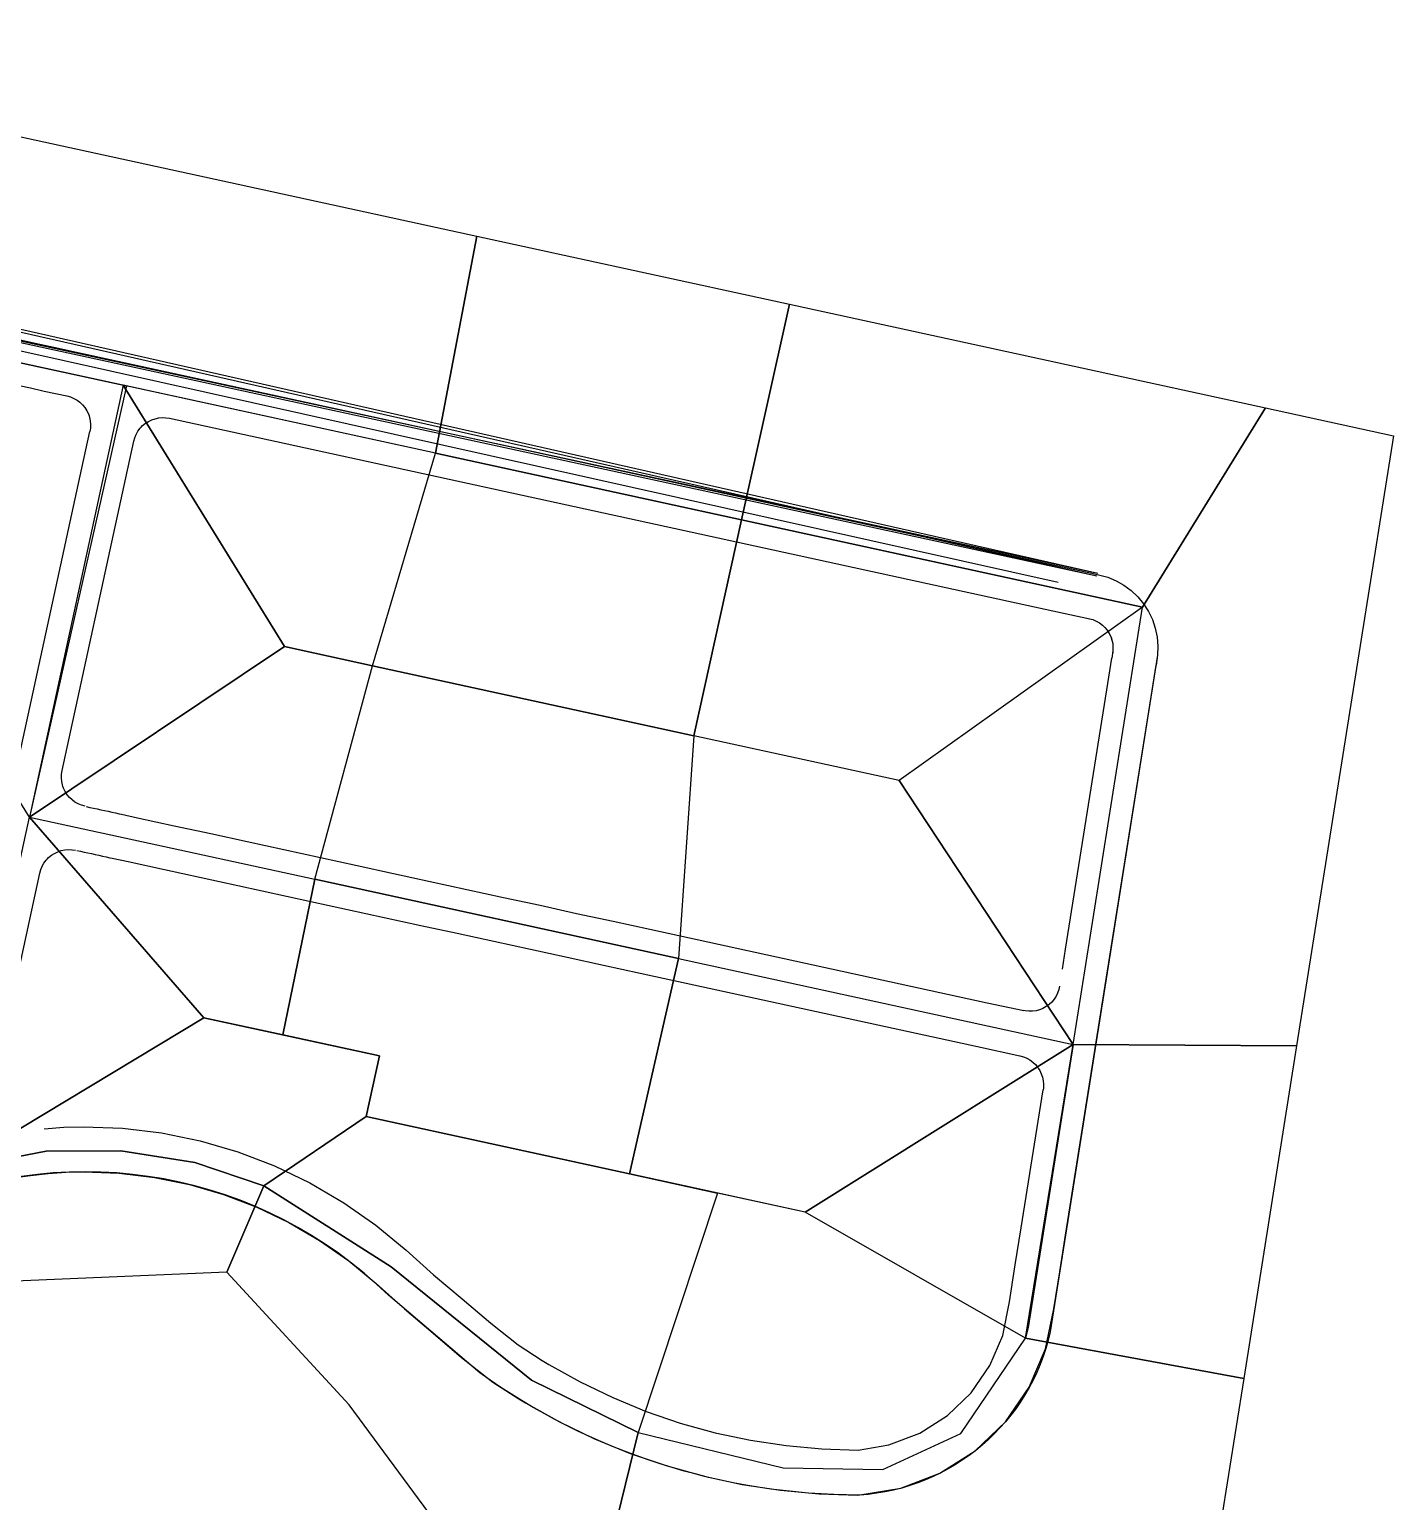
# Model space of a CAD drawing. Header units: metres. Extents: x 670141 to 672337, y 7191728 to 7192607.
# Drawn here: x 670686.5 to 670868.6, y 7191991.1 to 7192187.6 of the extents above; entities that cross this region are included whole.
import ezdxf

# ---------------------------------------------------------------- set-up
doc = ezdxf.new("R2010")
doc.units = ezdxf.units.M
doc.layers.add('D-AREA_CONTR', color=150, linetype='Continuous')
doc.layers.add('G-ESTR_SARJETA', color=136, linetype='Continuous')

# ---------------------------------------------------------------- blocks, each defined once
blk = doc.blocks.new('20100813-SARJETAS')
at = {"layer": 'G-ESTR_SARJETA', "linetype": 'ByBlock'}
for p, q in [((670684.87, 7192146.26, 944.64), (670687.9, 7192145.6, 944.57)), ((670687.9, 7192145.6, 944.57), (670689.75, 7192145.2, 944.51)), ((670689.75, 7192145.2, 944.51), (670692.79, 7192144.53, 944.38)), ((670692.79, 7192144.53, 944.38), (670824.43, 7192115.86, 937.98)), ((670683.59, 7192140.4, 944.64), (670686.63, 7192139.74, 944.57)), ((670686.63, 7192139.74, 944.57), (670688.48, 7192139.33, 944.51)), ((670688.48, 7192139.33, 944.51), (670691.51, 7192138.67, 944.38)), ((670691.51, 7192138.67, 944.38), (670691.98, 7192138.54, 944.3)), ((670691.98, 7192138.54, 944.3), (670692.43, 7192138.35, 944.22)), ((670692.43, 7192138.35, 944.22), (670692.85, 7192138.11, 944.15)), ((670692.85, 7192138.11, 944.15), (670693.24, 7192137.83, 944.07)), ((670693.24, 7192137.83, 944.07), (670693.59, 7192137.49, 943.99)), ((670693.59, 7192137.49, 943.99), (670693.89, 7192137.12, 943.91)), ((670693.89, 7192137.12, 943.91), (670694.03, 7192136.92, 943.87)), ((670694.03, 7192136.92, 943.87), (670694.16, 7192136.71, 943.83)), ((670694.16, 7192136.71, 943.83), (670694.37, 7192136.28, 943.75)), ((670694.37, 7192136.28, 943.75), (670694.46, 7192136.02, 943.71)), ((670694.46, 7192136.02, 943.71), (670694.52, 7192135.82, 943.68)), ((670694.52, 7192135.82, 943.68), (670694.62, 7192135.34, 943.6)), ((670694.62, 7192135.34, 943.6), (670694.66, 7192134.86, 943.52)), ((670694.66, 7192134.76, 943.5), (670694.64, 7192134.38, 943.44)), ((670694.66, 7192134.86, 943.52), (670694.66, 7192134.76, 943.5)), ((670701.41, 7192134.5, 943.48), (670701.61, 7192134.71, 943.5)), ((670701.61, 7192134.71, 943.5), (670701.98, 7192135.02, 943.53)), ((670701.98, 7192135.02, 943.53), (670702.18, 7192135.15, 943.54)), ((670702.18, 7192135.15, 943.54), (670702.39, 7192135.28, 943.55)), ((670702.39, 7192135.28, 943.55), (670702.83, 7192135.49, 943.58)), ((670702.83, 7192135.49, 943.58), (670703.29, 7192135.64, 943.61)), ((670703.29, 7192135.64, 943.61), (670703.76, 7192135.74, 943.63)), ((670703.76, 7192135.74, 943.63), (670704.24, 7192135.78, 943.66)), ((670704.24, 7192135.78, 943.66), (670704.73, 7192135.76, 943.69)), ((670704.73, 7192135.76, 943.69), (670705.19, 7192135.69, 943.71)), ((670705.19, 7192135.69, 943.71), (670823.15, 7192110, 937.98)), ((670693.51, 7192129.03, 942.61), (670694.57, 7192133.91, 943.37)), ((670694.64, 7192134.38, 943.44), (670694.57, 7192133.91, 943.37)), ((670699.37, 7192127.75, 942.61), (670700.43, 7192132.63, 943.37)), ((670700.43, 7192132.63, 943.37), (670700.56, 7192133.1, 943.39)), ((670700.56, 7192133.1, 943.39), (670700.7, 7192133.44, 943.41)), ((670700.7, 7192133.44, 943.41), (670700.75, 7192133.55, 943.42)), ((670700.75, 7192133.55, 943.42), (670700.99, 7192133.97, 943.45)), ((670700.99, 7192133.97, 943.45), (670701.28, 7192134.36, 943.47)), ((670701.28, 7192134.36, 943.47), (670701.41, 7192134.5, 943.48)), ((670685, 7192089.93, 936.56), (670693.51, 7192129.02, 942.48)), ((670693.51, 7192129.02, 942.61), (670693.51, 7192129.03, 942.61)), ((670690.86, 7192088.65, 936.56), (670699.37, 7192127.75, 942.48)), ((670824.43, 7192115.86, 937.98), (670828.34, 7192115.01, 937.79)), ((670828.34, 7192115.01, 937.79), (670830.48, 7192114.47, 937.65)), ((670830.48, 7192114.47, 937.65), (670831.59, 7192114, 937.57)), ((670831.59, 7192114, 937.57), (670832.65, 7192113.41, 937.48)), ((670832.65, 7192113.41, 937.48), (670833.62, 7192112.69, 937.39)), ((670833.62, 7192112.69, 937.39), (670834.5, 7192111.85, 937.3)), ((670834.5, 7192111.85, 937.3), (670835.27, 7192110.92, 937.22)), ((670823.15, 7192110, 937.98), (670827.06, 7192109.15, 937.79)), ((670827.06, 7192109.15, 937.79), (670828.5, 7192108.81, 937.65)), ((670835.27, 7192110.92, 937.22), (670835.92, 7192109.9, 937.13)), ((670835.92, 7192109.9, 937.13), (670836.44, 7192108.81, 937.04)), ((670828.04, 7192108.94, 937.74), (670828.5, 7192108.81, 937.65)), ((670828.5, 7192108.81, 937.65), (670828.95, 7192108.62, 937.57)), ((670828.5, 7192108.81, 937.65), (670828.95, 7192108.62, 937.57)), ((670828.95, 7192108.62, 937.57), (670829.37, 7192108.38, 937.48)), ((670828.95, 7192108.62, 937.57), (670829.37, 7192108.38, 937.48)), ((670829.37, 7192108.38, 937.48), (670829.76, 7192108.09, 937.39)), ((670829.37, 7192108.38, 937.48), (670829.76, 7192108.09, 937.39)), ((670829.76, 7192108.09, 937.39), (670830.11, 7192107.76, 937.3)), ((670829.76, 7192108.09, 937.39), (670830.11, 7192107.76, 937.3)), ((670830.11, 7192107.76, 937.3), (670830.42, 7192107.39, 937.22)), ((670830.11, 7192107.76, 937.3), (670830.42, 7192107.39, 937.22)), ((670830.42, 7192107.39, 937.22), (670830.68, 7192106.98, 937.13)), ((670830.42, 7192107.39, 937.22), (670830.49, 7192107.29, 937.19)), ((670830.49, 7192107.29, 937.19), (670830.68, 7192106.98, 937.13)), ((670836.44, 7192108.81, 937.04), (670836.83, 7192107.66, 936.95)), ((670836.83, 7192107.66, 936.95), (670837.08, 7192106.48, 936.87)), ((670830.68, 7192106.98, 937.13), (670830.89, 7192106.54, 937.04)), ((670830.68, 7192106.98, 937.13), (670830.89, 7192106.54, 937.04)), ((670830.89, 7192106.54, 937.04), (670831.04, 7192106.08, 936.95)), ((670830.89, 7192106.54, 937.04), (670830.97, 7192106.34, 937)), ((670830.97, 7192106.34, 937), (670831.04, 7192106.08, 936.95)), ((670831.04, 7192106.08, 936.95), (670831.14, 7192105.61, 936.87)), ((670831.04, 7192106.08, 936.95), (670831.11, 7192105.81, 936.9)), ((670831.11, 7192105.81, 936.9), (670831.14, 7192105.61, 936.87)), ((670831.14, 7192105.61, 936.87), (670831.18, 7192105.13, 936.78)), ((670831.14, 7192105.61, 936.87), (670831.18, 7192105.13, 936.78)), ((670831.18, 7192105.13, 936.78), (670831.17, 7192104.64, 936.69)), ((670831.18, 7192105.13, 936.78), (670831.17, 7192104.64, 936.69)), ((670837.08, 7192106.48, 936.87), (670837.18, 7192105.28, 936.78)), ((670837.18, 7192105.28, 936.78), (670837.14, 7192104.07, 936.69)), ((670830.35, 7192099.46, 935.69), (670831.02, 7192103.66, 936.5)), ((670831.17, 7192104.64, 936.69), (670831.02, 7192103.66, 936.5)), ((670831.17, 7192104.64, 936.69), (670831.14, 7192104.4, 936.65)), ((670837.14, 7192104.07, 936.69), (670836.94, 7192102.72, 936.5)), ((670836.28, 7192098.52, 935.69), (670836.94, 7192102.72, 936.5)), ((670824.85, 7192064.83, 928.97), (670830.35, 7192099.46, 935.69)), ((670830.77, 7192063.88, 928.97), (670836.28, 7192098.52, 935.69)), ((670690.77, 7192087.8, 936.47), (670690.79, 7192088.19, 936.51)), ((670690.77, 7192087.7, 936.46), (670690.77, 7192087.8, 936.47)), ((670690.81, 7192087.22, 936.42), (670690.77, 7192087.7, 936.46)), ((670690.79, 7192088.19, 936.51), (670690.86, 7192088.65, 936.56)), ((670690.91, 7192086.75, 936.37), (670690.81, 7192087.22, 936.42)), ((670690.97, 7192086.55, 936.35), (670690.91, 7192086.75, 936.37)), ((670691.06, 7192086.29, 936.32), (670690.97, 7192086.55, 936.35)), ((670691.27, 7192085.85, 936.28), (670691.06, 7192086.29, 936.32)), ((670691.54, 7192085.44, 936.23), (670691.27, 7192085.85, 936.28)), ((670691.84, 7192085.07, 936.18), (670691.54, 7192085.44, 936.23)), ((670692.19, 7192084.74, 936.14), (670691.84, 7192085.07, 936.18)), ((670692.58, 7192084.45, 936.09), (670692.19, 7192084.74, 936.14)), ((670693, 7192084.21, 936.04), (670692.58, 7192084.45, 936.09)), ((670693.43, 7192084.03, 936), (670693, 7192084.21, 936.04)), ((670693.45, 7192084.02, 935.99), (670693.43, 7192084.03, 936)), ((670693.92, 7192083.89, 935.95), (670693.45, 7192084.02, 935.99)), ((670694.09, 7192083.85, 935.94), (670694.58, 7192083.75, 935.93)), ((670694.58, 7192083.75, 935.93), (670695.07, 7192083.64, 935.91)), ((670695.07, 7192083.64, 935.91), (670695.56, 7192083.53, 935.9)), ((670695.56, 7192083.53, 935.9), (670696.05, 7192083.43, 935.88)), ((670696.05, 7192083.43, 935.88), (670696.54, 7192083.32, 935.86)), ((670696.54, 7192083.32, 935.86), (670697.03, 7192083.22, 935.84)), ((670697.03, 7192083.22, 935.84), (670697.51, 7192083.11, 935.82)), ((670697.51, 7192083.11, 935.82), (670698, 7192083, 935.79)), ((670698, 7192083, 935.79), (670698.49, 7192082.9, 935.77)), ((670698.49, 7192082.9, 935.77), (670698.8, 7192082.83, 935.75)), ((670698.8, 7192082.83, 935.75), (670700.93, 7192082.36, 935.63)), ((670700.93, 7192082.36, 935.63), (670705.82, 7192081.3, 935.25)), ((670705.82, 7192081.3, 935.25), (670710.7, 7192080.24, 934.74)), ((670710.7, 7192080.24, 934.74), (670715.59, 7192079.17, 934.1)), ((670689.43, 7192077.35, 935.54), (670689.84, 7192077.61, 935.59)), ((670689.84, 7192077.61, 935.59), (670690.28, 7192077.82, 935.65)), ((670690.28, 7192077.82, 935.65), (670690.73, 7192077.98, 935.71)), ((670690.73, 7192077.98, 935.71), (670691.21, 7192078.08, 935.77)), ((670691.21, 7192078.08, 935.77), (670691.69, 7192078.12, 935.83)), ((670691.69, 7192078.12, 935.83), (670692.17, 7192078.1, 935.89)), ((670692.17, 7192078.1, 935.89), (670692.22, 7192078.1, 935.9)), ((670692.22, 7192078.1, 935.9), (670692.64, 7192078.03, 935.95)), ((670692.82, 7192077.99, 935.94), (670693.31, 7192077.88, 935.93)), ((670693.31, 7192077.88, 935.93), (670693.79, 7192077.78, 935.91)), ((670693.79, 7192077.78, 935.91), (670694.28, 7192077.67, 935.9)), ((670694.28, 7192077.67, 935.9), (670694.77, 7192077.57, 935.88)), ((670715.59, 7192079.17, 934.1), (670725.36, 7192077.05, 932.69)), ((670688.01, 7192075.44, 935.24), (670688.15, 7192075.78, 935.29)), ((670688.15, 7192075.78, 935.29), (670688.2, 7192075.88, 935.3)), ((670688.2, 7192075.88, 935.3), (670688.44, 7192076.3, 935.36)), ((670688.44, 7192076.3, 935.36), (670688.73, 7192076.69, 935.42)), ((670688.73, 7192076.69, 935.42), (670688.86, 7192076.84, 935.44)), ((670688.86, 7192076.84, 935.44), (670689.06, 7192077.04, 935.48)), ((670689.06, 7192077.04, 935.48), (670689.43, 7192077.35, 935.54)), ((670694.77, 7192077.57, 935.88), (670695.26, 7192077.46, 935.86)), ((670695.26, 7192077.46, 935.86), (670695.75, 7192077.35, 935.84)), ((670695.75, 7192077.35, 935.84), (670696.24, 7192077.25, 935.82)), ((670696.24, 7192077.25, 935.82), (670696.73, 7192077.14, 935.79)), ((670696.73, 7192077.14, 935.79), (670697.21, 7192077.03, 935.77)), ((670697.21, 7192077.03, 935.77), (670697.53, 7192076.97, 935.75)), ((670697.53, 7192076.97, 935.75), (670699.66, 7192076.5, 935.63)), ((670699.66, 7192076.5, 935.63), (670704.54, 7192075.44, 935.25)), ((670725.36, 7192077.05, 932.69), (670730.25, 7192075.98, 931.98)), ((670730.25, 7192075.98, 931.98), (670735.13, 7192074.92, 931.31)), ((670682.51, 7192050.28, 930.51), (670687.88, 7192074.97, 935.18)), ((670687.88, 7192074.97, 935.18), (670688.01, 7192075.44, 935.24)), ((670704.54, 7192075.44, 935.25), (670709.43, 7192074.37, 934.74)), ((670709.43, 7192074.37, 934.74), (670714.31, 7192073.31, 934.1)), ((670735.13, 7192074.92, 931.31), (670740.02, 7192073.86, 930.71)), ((670740.02, 7192073.86, 930.71), (670744.9, 7192072.79, 930.17)), ((670714.31, 7192073.31, 934.1), (670724.09, 7192071.18, 932.69)), ((670744.9, 7192072.79, 930.17), (670749.79, 7192071.73, 929.7)), ((670749.79, 7192071.73, 929.7), (670754.68, 7192070.67, 929.3)), ((670724.09, 7192071.18, 932.69), (670728.97, 7192070.12, 931.98)), ((670728.97, 7192070.12, 931.98), (670733.86, 7192069.06, 931.31)), ((670754.68, 7192070.67, 929.3), (670759.56, 7192069.6, 928.96)), ((670733.86, 7192069.06, 931.31), (670738.74, 7192067.99, 930.71)), ((670738.74, 7192067.99, 930.71), (670743.63, 7192066.93, 930.17)), ((670759.56, 7192069.6, 928.96), (670764.45, 7192068.54, 928.69)), ((670764.45, 7192068.54, 928.69), (670769.33, 7192067.48, 928.48)), ((670743.63, 7192066.93, 930.17), (670748.51, 7192065.87, 929.7)), ((670748.51, 7192065.87, 929.7), (670753.4, 7192064.8, 929.3)), ((670769.33, 7192067.48, 928.48), (670814.37, 7192057.67, 926.89)), ((670753.4, 7192064.8, 929.3), (670758.28, 7192063.74, 928.96)), ((670824.42, 7192062.16, 928.45), (670824.85, 7192064.83, 928.96)), ((670824.85, 7192026.65, 921.75), (670830.77, 7192063.88, 928.96)), ((670758.28, 7192063.74, 928.96), (670763.17, 7192062.68, 928.69)), ((670763.17, 7192062.68, 928.69), (670768.06, 7192061.61, 928.48)), ((670768.06, 7192061.61, 928.48), (670813.1, 7192051.81, 926.89)), ((670823.31, 7192058.12, 927.62), (670823, 7192057.75, 927.53)), ((670823.58, 7192058.52, 927.72), (670823.31, 7192058.12, 927.62)), ((670823.79, 7192058.96, 927.81), (670823.58, 7192058.52, 927.72)), ((670823.96, 7192059.41, 927.91), (670823.79, 7192058.96, 927.81)), ((670824.06, 7192059.89, 928.01), (670823.96, 7192059.41, 927.91)), ((670814.37, 7192057.67, 926.89), (670819.26, 7192056.61, 926.72)), ((670819.47, 7192056.57, 926.76), (670819.26, 7192056.61, 926.72)), ((670819.95, 7192056.52, 926.86), (670819.47, 7192056.57, 926.76)), ((670820.33, 7192056.52, 926.93), (670819.95, 7192056.52, 926.86)), ((670820.44, 7192056.53, 926.95), (670820.33, 7192056.52, 926.93)), ((670820.91, 7192056.6, 927.05), (670820.44, 7192056.53, 926.95)), ((670821.38, 7192056.72, 927.14), (670820.91, 7192056.6, 927.05)), ((670821.52, 7192056.77, 927.17), (670821.38, 7192056.72, 927.14)), ((670821.83, 7192056.9, 927.24), (670821.52, 7192056.77, 927.17)), ((670822.25, 7192057.14, 927.34), (670821.83, 7192056.9, 927.24)), ((670822.37, 7192057.21, 927.36), (670822.25, 7192057.14, 927.34)), ((670822.65, 7192057.42, 927.43), (670822.37, 7192057.21, 927.36)), ((670823, 7192057.75, 927.53), (670822.65, 7192057.42, 927.43)), ((670813.1, 7192051.81, 926.89), (670818.76, 7192050.58, 926.69)), ((670818.76, 7192050.58, 926.69), (670819.23, 7192050.44, 926.58)), ((670819.23, 7192050.44, 926.58), (670819.36, 7192050.39, 926.55)), ((670819.36, 7192050.39, 926.55), (670819.67, 7192050.26, 926.47)), ((670819.67, 7192050.26, 926.47), (670820.09, 7192050.02, 926.36)), ((670820.09, 7192050.02, 926.36), (670820.48, 7192049.73, 926.25)), ((670820.48, 7192049.73, 926.25), (670820.5, 7192049.71, 926.25)), ((670820.5, 7192049.71, 926.25), (670820.83, 7192049.4, 926.14)), ((670820.83, 7192049.4, 926.14), (670821.14, 7192049.02, 926.03)), ((670821.14, 7192049.02, 926.03), (670821.21, 7192048.92, 926.01)), ((670821.21, 7192048.92, 926.01), (670821.4, 7192048.62, 925.92)), ((670821.4, 7192048.62, 925.92), (670821.61, 7192048.18, 925.81)), ((670821.61, 7192048.18, 925.81), (670821.77, 7192047.72, 925.71)), ((670821.77, 7192047.72, 925.71), (670821.87, 7192047.25, 925.6)), ((670821.89, 7192046.28, 925.38), (670821.86, 7192046.04, 925.32)), ((670821.87, 7192047.25, 925.6), (670821.91, 7192046.77, 925.49)), ((670821.91, 7192046.77, 925.49), (670821.89, 7192046.28, 925.38)), ((670818.93, 7192027.6, 921.75), (670821.86, 7192046.04, 925.32)), ((670688.46, 7192040.85, 927.72), (670691.08, 7192041.03, 927.62)), ((670691.08, 7192041.03, 927.62), (670693.7, 7192041.09, 927.5)), ((670693.7, 7192041.09, 927.5), (670698.94, 7192040.9, 927.18)), ((670698.94, 7192040.9, 927.18), (670704.15, 7192040.28, 926.76)), ((670704.15, 7192040.28, 926.76), (670709.29, 7192039.23, 926.23)), ((670709.29, 7192039.23, 926.23), (670714.32, 7192037.76, 925.59)), ((670714.32, 7192037.76, 925.59), (670719.22, 7192035.89, 924.95)), ((670684.26, 7192034.27, 927.83), (670686.62, 7192034.62, 927.79)), ((670686.62, 7192034.62, 927.79), (670688.98, 7192034.88, 927.72)), ((670688.98, 7192034.88, 927.72), (670691.35, 7192035.03, 927.62)), ((670691.35, 7192035.03, 927.62), (670693.72, 7192035.09, 927.5)), ((670693.72, 7192035.09, 927.5), (670698.47, 7192034.92, 927.18)), ((670698.47, 7192034.92, 927.18), (670703.19, 7192034.35, 926.76)), ((670703.19, 7192034.35, 926.76), (670707.85, 7192033.4, 926.23)), ((670719.22, 7192035.89, 924.95), (670723.95, 7192033.62, 924.34)), ((670707.85, 7192033.4, 926.23), (670712.41, 7192032.08, 925.59)), ((670723.95, 7192033.62, 924.34), (670728.48, 7192030.97, 923.78)), ((670712.41, 7192032.08, 925.59), (670716.85, 7192030.38, 924.95)), ((670728.48, 7192030.97, 923.78), (670732.77, 7192027.96, 923.26)), ((670716.85, 7192030.38, 924.95), (670721.14, 7192028.32, 924.34)), ((670721.14, 7192028.32, 924.34), (670725.24, 7192025.92, 923.78)), ((670732.77, 7192027.96, 923.26), (670736.81, 7192024.61, 922.78)), ((670818.14, 7192022.66, 920.85), (670818.93, 7192027.6, 921.75)), ((670824.07, 7192021.72, 920.85), (670824.85, 7192026.65, 921.75)), ((670725.24, 7192025.92, 923.78), (670729.13, 7192023.2, 923.26)), ((670736.81, 7192024.61, 922.78), (670740.47, 7192021.35, 922.33)), ((670729.13, 7192023.2, 923.26), (670732.78, 7192020.16, 922.78)), ((670817.36, 7192017.72, 920.09), (670818.14, 7192022.66, 920.85)), ((670740.47, 7192021.35, 922.33), (670744.28, 7192018.11, 921.9)), ((670823.28, 7192016.78, 920.09), (670824.07, 7192021.72, 920.85)), ((670732.78, 7192020.16, 922.78), (670736.59, 7192016.78, 922.33)), ((670736.59, 7192016.78, 922.33), (670740.4, 7192013.54, 921.9)), ((670744.28, 7192018.11, 921.9), (670748.09, 7192014.87, 921.5)), ((670816.47, 7192013.25, 919.46), (670817.36, 7192017.72, 920.09)), ((670822.19, 7192011.46, 919.46), (670823.28, 7192016.78, 920.09)), ((670748.09, 7192014.87, 921.5), (670751.76, 7192011.98, 921.13)), ((670740.4, 7192013.54, 921.9), (670744.21, 7192010.3, 921.5)), ((670814.74, 7192009.21, 918.96), (670816.47, 7192013.25, 919.46)), ((670751.76, 7192011.98, 921.13), (670754.98, 7192009.89, 920.84)), ((670820, 7192006.32, 918.96), (670822.19, 7192011.46, 919.46)), ((670744.21, 7192010.3, 921.5), (670748.38, 7192007.02, 921.13)), ((670754.98, 7192009.89, 920.84), (670755.83, 7192009.38, 920.77)), ((670755.83, 7192009.38, 920.77), (670760.04, 7192007.04, 920.41)), ((670812.25, 7192005.6, 918.59), (670814.74, 7192009.21, 918.96)), ((670748.38, 7192007.02, 921.13), (670751.84, 7192004.78, 920.84)), ((670760.04, 7192007.04, 920.41), (670764.38, 7192004.94, 920.05)), ((670764.38, 7192004.94, 920.05), (670768.84, 7192003.11, 919.69)), ((670809.08, 7192002.56, 918.35), (670812.25, 7192005.6, 918.59)), ((670816.82, 7192001.71, 918.59), (670820, 7192006.32, 918.96)), ((670751.84, 7192004.78, 920.84), (670752.75, 7192004.23, 920.77)), ((670752.75, 7192004.23, 920.77), (670757.27, 7192001.71, 920.41)), ((670768.84, 7192003.11, 919.69), (670773.4, 7192001.55, 919.33)), ((670757.27, 7192001.71, 920.41), (670761.94, 7191999.46, 920.05)), ((670773.4, 7192001.55, 919.33), (670778.04, 7192000.26, 919.01)), ((670805.38, 7192000.2, 918.25), (670809.08, 7192002.56, 918.35)), ((670812.79, 7191997.84, 918.35), (670816.82, 7192001.71, 918.59)), ((670761.94, 7191999.46, 920.05), (670766.73, 7191997.5, 919.69)), ((670778.04, 7192000.26, 919.01), (670782.76, 7191999.25, 918.75)), ((670782.76, 7191999.25, 918.75), (670787.52, 7191998.53, 918.56)), ((670801.27, 7191998.64, 918.27), (670805.38, 7192000.2, 918.25)), ((670766.73, 7191997.5, 919.69), (670771.63, 7191995.82, 919.33)), ((670787.52, 7191998.53, 918.56), (670792.32, 7191998.09, 918.44)), ((670792.32, 7191998.09, 918.44), (670797.14, 7191997.93, 918.36)), ((670797.14, 7191997.93, 918.36), (670801.27, 7191998.64, 918.27)), ((670808.07, 7191994.84, 918.25), (670812.79, 7191997.84, 918.35)), ((670771.63, 7191995.82, 919.33), (670776.61, 7191994.44, 919.01)), ((670776.61, 7191994.44, 919.01), (670781.68, 7191993.35, 918.75)), ((670781.68, 7191993.35, 918.75), (670786.8, 7191992.57, 918.56)), ((670802.84, 7191992.84, 918.27), (670808.07, 7191994.84, 918.25)), ((670786.8, 7191992.57, 918.56), (670791.95, 7191992.1, 918.44)), ((670791.95, 7191992.1, 918.44), (670797.13, 7191991.93, 918.36)), ((670797.13, 7191991.93, 918.36), (670802.84, 7191992.84, 918.27))]:
    blk.add_line(p, q, dxfattribs=at)

msp = doc.modelspace()

# ---------------------------------------------------------------- linework, layer by layer
for points in [[(670508.524, 7192187.244), (670829.01, 7192114.661)], [(670508.524, 7192187.244), (670829.01, 7192114.661)], [(670508.524, 7192187.244), (670829.01, 7192114.661)], [(670508.524, 7192187.244), (670829.01, 7192114.661)], [(670508.524, 7192187.244), (670829.01, 7192114.661)], [(670508.524, 7192187.244), (670829.01, 7192114.661)], [(670508.524, 7192187.244), (670829.01, 7192114.661)], [(670508.524, 7192187.244), (670829.01, 7192114.661)], [(670508.524, 7192187.244), (670829.01, 7192114.661)], [(670508.524, 7192187.244), (670829.01, 7192114.661)], [(670508.524, 7192187.244), (670829.01, 7192114.661)], [(670508.524, 7192187.244), (670829.01, 7192114.661)], [(670508.524, 7192187.244), (670829.01, 7192114.661)], [(670508.524, 7192187.244), (670829.01, 7192114.661)], [(670508.524, 7192187.244), (670829.01, 7192114.661)], [(670508.524, 7192187.244), (670829.01, 7192114.661)], [(670508.524, 7192187.244), (670829.01, 7192114.661)], [(670508.524, 7192187.244), (670829.01, 7192114.661)], [(670508.524, 7192187.244), (670829.01, 7192114.661)], [(670508.524, 7192187.244), (670829.01, 7192114.661)], [(670508.524, 7192187.244), (670829.01, 7192114.661)], [(670508.524, 7192187.244), (670829.01, 7192114.661)], [(670508.524, 7192187.244), (670829.01, 7192114.661)], [(670508.524, 7192187.244), (670829.01, 7192114.661)], [(670508.524, 7192187.244), (670829.01, 7192114.661)], [(670508.524, 7192187.244), (670829.01, 7192114.661)], [(670508.524, 7192187.244), (670829.01, 7192114.661)], [(670508.524, 7192187.244), (670829.01, 7192114.661)], [(670508.524, 7192187.244), (670829.01, 7192114.661)], [(670508.524, 7192187.244), (670829.01, 7192114.661)], [(670508.524, 7192187.244), (670829.01, 7192114.661)], [(670508.524, 7192187.244), (670829.01, 7192114.661)], [(670508.524, 7192187.244), (670829.01, 7192114.661)], [(670508.524, 7192187.244), (670829.01, 7192114.661)], [(670508.524, 7192187.244), (670829.01, 7192114.661)], [(670508.524, 7192187.244), (670829.01, 7192114.661)], [(670508.524, 7192187.244), (670829.01, 7192114.661)], [(670508.524, 7192187.244), (670829.01, 7192114.661)], [(670508.524, 7192187.244), (670829.01, 7192114.661)], [(670508.524, 7192187.244), (670829.01, 7192114.661)], [(670508.524, 7192187.244), (670829.01, 7192114.661)], [(670508.524, 7192187.244), (670829.01, 7192114.661)], [(670508.524, 7192187.244), (670829.01, 7192114.661)], [(670508.524, 7192187.244), (670829.01, 7192114.661)], [(670508.524, 7192187.244), (670829.01, 7192114.661)], [(670508.524, 7192187.244), (670829.01, 7192114.661)], [(670508.524, 7192187.244), (670829.01, 7192114.661)], [(670508.524, 7192187.244), (670829.01, 7192114.661)], [(670508.524, 7192187.244), (670829.01, 7192114.661)], [(670508.524, 7192187.244), (670829.01, 7192114.661)], [(670508.524, 7192187.244), (670829.01, 7192114.661)], [(670508.524, 7192187.244), (670829.01, 7192114.661)], [(670508.524, 7192187.244), (670829.01, 7192114.661)], [(670508.524, 7192187.244), (670829.01, 7192114.661)], [(670508.524, 7192187.244), (670829.01, 7192114.661)], [(670508.524, 7192187.244), (670829.01, 7192114.661)], [(670508.524, 7192187.244), (670829.01, 7192114.661)], [(670508.524, 7192187.244), (670829.01, 7192114.661)], [(670508.524, 7192187.244), (670829.01, 7192114.661)], [(670508.524, 7192187.244), (670829.01, 7192114.661)], [(670508.524, 7192187.244), (670829.01, 7192114.661)], [(670508.524, 7192187.244), (670829.01, 7192114.661)], [(670508.524, 7192187.244), (670829.01, 7192114.661)], [(670508.524, 7192187.244), (670829.01, 7192114.661)], [(670508.524, 7192187.244), (670829.01, 7192114.661)], [(670508.524, 7192187.244), (670829.01, 7192114.661)], [(670508.524, 7192187.244), (670829.01, 7192114.661)], [(670508.524, 7192187.244), (670829.01, 7192114.661)], [(670508.524, 7192187.244), (670829.01, 7192114.661)], [(670508.524, 7192187.244), (670829.01, 7192114.661)], [(670508.524, 7192187.244), (670829.01, 7192114.661)], [(670508.524, 7192187.244), (670829.01, 7192114.661)], [(670508.524, 7192187.244), (670829.01, 7192114.661)], [(670508.524, 7192187.244), (670829.01, 7192114.661)], [(670508.524, 7192187.244), (670829.01, 7192114.661)], [(670508.524, 7192187.244), (670829.01, 7192114.661)], [(670508.524, 7192187.244), (670829.01, 7192114.661)], [(670508.524, 7192187.244), (670829.01, 7192114.661)], [(670508.524, 7192187.244), (670829.01, 7192114.661)], [(670508.524, 7192187.244), (670829.01, 7192114.661)], [(670508.524, 7192187.244), (670829.01, 7192114.661)], [(670508.524, 7192187.244), (670829.01, 7192114.661)], [(670508.524, 7192187.244), (670829.01, 7192114.661)], [(670508.524, 7192187.244), (670829.01, 7192114.661)], [(670508.524, 7192187.244), (670829.01, 7192114.661)], [(670508.524, 7192187.244), (670829.01, 7192114.661)], [(670508.524, 7192187.244), (670829.01, 7192114.661)], [(670508.524, 7192187.244), (670829.01, 7192114.661)], [(670508.524, 7192187.244), (670829.01, 7192114.661)], [(670508.524, 7192187.244), (670829.01, 7192114.661)], [(670508.524, 7192187.244), (670829.01, 7192114.661)], [(670508.524, 7192187.244), (670829.01, 7192114.661)], [(670508.524, 7192187.244), (670829.01, 7192114.661)], [(670508.524, 7192187.244), (670829.01, 7192114.661)], [(670508.524, 7192187.244), (670829.01, 7192114.661)], [(670508.524, 7192187.244), (670829.01, 7192114.661)], [(670508.524, 7192187.244), (670829.01, 7192114.661)], [(670508.524, 7192187.244), (670829.01, 7192114.661)], [(670508.524, 7192187.244), (670829.01, 7192114.661)], [(670508.524, 7192187.244), (670829.01, 7192114.661)], [(670508.524, 7192187.244), (670829.01, 7192114.661)], [(670508.524, 7192187.244), (670829.01, 7192114.661)], [(670508.524, 7192187.244), (670829.01, 7192114.661)], [(670508.524, 7192187.244), (670829.01, 7192114.661)], [(670508.524, 7192187.244), (670829.01, 7192114.661)], [(670508.524, 7192187.244), (670829.01, 7192114.661)], [(670508.524, 7192187.244), (670829.01, 7192114.661)], [(670508.524, 7192187.244), (670829.01, 7192114.661)], [(670508.524, 7192187.244), (670829.01, 7192114.661)], [(670508.524, 7192187.244), (670829.01, 7192114.661)], [(670508.524, 7192187.244), (670829.01, 7192114.661)], [(670508.524, 7192187.244), (670829.01, 7192114.661)], [(670508.524, 7192187.244), (670829.01, 7192114.661)], [(670508.524, 7192187.244), (670829.01, 7192114.661)], [(670508.524, 7192187.244), (670829.01, 7192114.661)], [(670508.524, 7192187.244), (670829.01, 7192114.661)], [(670508.524, 7192187.244), (670829.01, 7192114.661)], [(670508.524, 7192187.244), (670829.01, 7192114.661)], [(670508.524, 7192187.244), (670829.01, 7192114.661)], [(670508.524, 7192187.244), (670829.01, 7192114.661)], [(670508.524, 7192187.244), (670829.01, 7192114.661)], [(670508.524, 7192187.244), (670829.01, 7192114.661)], [(670508.524, 7192187.244), (670829.01, 7192114.661)], [(670508.524, 7192187.244), (670829.01, 7192114.661)], [(670508.524, 7192187.244), (670829.01, 7192114.661)], [(670508.524, 7192187.244), (670829.01, 7192114.661)], [(670508.524, 7192187.244), (670829.01, 7192114.661)], [(670508.524, 7192187.244), (670829.01, 7192114.661)], [(670508.524, 7192187.244), (670829.01, 7192114.661)], [(670508.524, 7192187.244), (670829.01, 7192114.661)], [(670508.524, 7192187.244), (670829.01, 7192114.661)], [(670508.524, 7192187.244), (670829.01, 7192114.661)], [(670508.524, 7192187.244), (670829.01, 7192114.661)], [(670508.524, 7192187.244), (670829.01, 7192114.661)], [(670508.524, 7192187.244), (670829.01, 7192114.661)], [(670508.524, 7192187.244), (670829.01, 7192114.661)], [(670508.524, 7192187.244), (670829.01, 7192114.661)], [(670508.524, 7192187.244), (670829.01, 7192114.661)], [(670508.524, 7192187.244), (670829.01, 7192114.661)], [(670508.524, 7192187.244), (670829.01, 7192114.661)], [(670508.524, 7192187.244), (670829.01, 7192114.661)], [(670508.524, 7192187.244), (670829.01, 7192114.661)], [(670508.524, 7192187.244), (670829.01, 7192114.661)], [(670508.524, 7192187.244), (670829.01, 7192114.661)], [(670508.524, 7192187.244), (670829.01, 7192114.661)], [(670508.524, 7192187.244), (670829.01, 7192114.661)], [(670508.524, 7192187.244), (670829.01, 7192114.661)], [(670508.524, 7192187.244), (670829.01, 7192114.661)], [(670508.524, 7192187.244), (670829.01, 7192114.661)], [(670508.524, 7192187.244), (670829.01, 7192114.661)], [(670508.524, 7192187.244), (670829.01, 7192114.661)], [(670508.524, 7192187.244), (670829.01, 7192114.661)], [(670508.524, 7192187.244), (670829.01, 7192114.661)], [(670508.524, 7192187.244), (670829.01, 7192114.661)], [(670508.524, 7192187.244), (670829.01, 7192114.661)], [(670508.524, 7192187.244), (670829.01, 7192114.661)], [(670508.524, 7192187.244), (670829.01, 7192114.661)], [(670508.524, 7192187.244), (670829.01, 7192114.661)], [(670508.524, 7192187.244), (670829.01, 7192114.661)], [(670508.524, 7192187.244), (670829.01, 7192114.661)], [(670508.524, 7192187.244), (670829.01, 7192114.661)], [(670508.524, 7192187.244), (670829.01, 7192114.661)], [(670508.524, 7192187.244), (670829.01, 7192114.661)], [(670508.524, 7192187.244), (670829.01, 7192114.661)], [(670508.524, 7192187.244), (670829.01, 7192114.661)], [(670508.524, 7192187.244), (670829.01, 7192114.661)], [(670508.524, 7192187.244), (670829.01, 7192114.661)], [(670508.524, 7192187.244), (670829.01, 7192114.661)], [(670508.524, 7192187.244), (670829.01, 7192114.661)], [(670508.524, 7192187.244), (670829.01, 7192114.661)], [(670508.524, 7192187.244), (670829.01, 7192114.661)], [(670508.524, 7192187.244), (670829.01, 7192114.661)], [(670508.524, 7192187.244), (670829.01, 7192114.661)], [(670508.524, 7192187.244), (670829.01, 7192114.661)], [(670508.524, 7192187.244), (670829.01, 7192114.661)], [(670508.524, 7192187.244), (670829.01, 7192114.661)], [(670508.524, 7192187.244), (670829.01, 7192114.661)], [(670508.524, 7192187.244), (670829.01, 7192114.661)], [(670508.524, 7192187.244), (670829.01, 7192114.661)], [(670508.524, 7192187.244), (670829.01, 7192114.661)], [(670508.524, 7192187.244), (670829.01, 7192114.661)], [(670508.524, 7192187.244), (670829.01, 7192114.661)], [(670508.524, 7192187.244), (670829.01, 7192114.661)], [(670508.524, 7192187.244), (670829.01, 7192114.661)], [(670508.524, 7192187.244), (670829.01, 7192114.661)], [(670508.524, 7192187.244), (670829.01, 7192114.661)], [(670508.524, 7192187.244), (670829.01, 7192114.661)], [(670508.524, 7192187.244), (670829.01, 7192114.661)], [(670508.524, 7192187.244), (670829.01, 7192114.661)], [(670508.524, 7192187.244), (670829.01, 7192114.661)], [(670508.524, 7192187.244), (670829.01, 7192114.661)], [(670508.524, 7192187.244), (670829.01, 7192114.661)], [(670508.524, 7192187.244), (670829.01, 7192114.661)], [(670508.524, 7192187.244), (670829.01, 7192114.661)], [(670508.524, 7192187.244), (670829.01, 7192114.661)], [(670508.524, 7192187.244), (670829.01, 7192114.661)], [(670508.524, 7192187.244), (670829.01, 7192114.661)], [(670508.524, 7192187.244), (670829.01, 7192114.661)], [(670508.524, 7192187.244), (670829.01, 7192114.661)], [(670508.524, 7192187.244), (670829.01, 7192114.661)], [(670508.524, 7192187.244), (670829.01, 7192114.661)], [(670508.524, 7192187.244), (670829.01, 7192114.661)], [(670508.524, 7192187.244), (670829.01, 7192114.661)], [(670508.524, 7192187.244), (670829.01, 7192114.661)], [(670508.524, 7192187.244), (670829.01, 7192114.661)], [(670508.524, 7192187.244), (670829.01, 7192114.661)], [(670508.524, 7192187.244), (670829.01, 7192114.661)], [(670508.524, 7192187.244), (670829.01, 7192114.661)], [(670508.524, 7192187.244), (670829.01, 7192114.661)], [(670508.524, 7192187.244), (670829.01, 7192114.661)], [(670508.524, 7192187.244), (670829.01, 7192114.661)], [(670508.524, 7192187.244), (670829.01, 7192114.661)], [(670508.524, 7192187.244), (670829.01, 7192114.661)], [(670508.524, 7192187.244), (670829.01, 7192114.661)], [(670508.524, 7192187.244), (670829.01, 7192114.661)], [(670508.524, 7192187.244), (670829.01, 7192114.661)], [(670508.524, 7192187.244), (670829.01, 7192114.661)], [(670508.524, 7192187.244), (670829.01, 7192114.661)], [(670508.524, 7192187.244), (670829.01, 7192114.661)], [(670508.524, 7192187.244), (670829.01, 7192114.661)], [(670508.524, 7192187.244), (670829.01, 7192114.661)], [(670508.524, 7192187.244), (670829.01, 7192114.661)], [(670508.524, 7192187.244), (670829.01, 7192114.661)], [(670508.524, 7192187.244), (670829.01, 7192114.661)], [(670508.524, 7192187.244), (670829.01, 7192114.661)], [(670508.524, 7192187.244), (670829.01, 7192114.661)], [(670508.524, 7192187.244), (670829.01, 7192114.661)], [(670508.524, 7192187.244), (670829.01, 7192114.661)], [(670508.524, 7192187.244), (670829.01, 7192114.661)], [(670508.524, 7192187.244), (670829.01, 7192114.661)], [(670508.524, 7192187.244), (670829.01, 7192114.661)], [(670508.524, 7192187.244), (670829.01, 7192114.661)], [(670508.524, 7192187.244), (670829.01, 7192114.661)], [(670508.524, 7192187.244), (670829.01, 7192114.661)], [(670508.524, 7192187.244), (670829.01, 7192114.661)], [(670508.524, 7192187.244), (670829.01, 7192114.661)], [(670508.524, 7192187.244), (670829.01, 7192114.661)], [(670508.524, 7192187.244), (670829.01, 7192114.661)], [(670508.524, 7192187.244), (670829.01, 7192114.661)], [(670508.524, 7192187.244), (670829.01, 7192114.661)], [(670508.524, 7192187.244), (670829.01, 7192114.661)], [(670508.524, 7192187.244), (670829.01, 7192114.661)], [(670508.524, 7192187.244), (670829.01, 7192114.661)], [(670508.524, 7192187.244), (670829.01, 7192114.661)], [(670508.524, 7192187.244), (670829.01, 7192114.661)], [(670508.524, 7192187.244), (670829.01, 7192114.661)], [(670508.524, 7192187.244), (670829.01, 7192114.661)], [(670508.524, 7192187.244), (670829.01, 7192114.661)], [(670508.524, 7192187.244), (670829.01, 7192114.661)], [(670508.524, 7192187.244), (670829.01, 7192114.661)], [(670508.524, 7192187.244), (670829.01, 7192114.661)], [(670508.524, 7192187.244), (670829.01, 7192114.661)], [(670508.524, 7192187.244), (670829.01, 7192114.661)], [(670508.524, 7192187.244), (670829.01, 7192114.661)], [(670508.69, 7192187.608), (670829.176, 7192115.025)], [(670508.69, 7192187.608), (670829.176, 7192115.025)], [(670507.649, 7192184.31), (670829.01, 7192114.661)], [(670507.649, 7192184.31), (670829.01, 7192114.661)], [(670507.649, 7192184.31), (670829.01, 7192114.661)], [(670507.649, 7192184.31), (670829.01, 7192114.661)], [(670507.649, 7192184.31), (670829.01, 7192114.661)], [(670507.649, 7192184.31), (670829.01, 7192114.661)], [(670507.649, 7192184.31), (670829.01, 7192114.661)], [(670507.649, 7192184.31), (670829.01, 7192114.661)], [(670507.649, 7192184.31), (670829.01, 7192114.661)], [(670507.649, 7192184.31), (670829.01, 7192114.661)], [(670507.649, 7192184.31), (670829.01, 7192114.661)], [(670507.649, 7192184.31), (670829.01, 7192114.661)], [(670507.649, 7192184.31), (670829.01, 7192114.661)], [(670507.649, 7192184.31), (670829.01, 7192114.661)], [(670507.649, 7192184.31), (670829.01, 7192114.661)], [(670507.649, 7192184.31), (670829.01, 7192114.661)], [(670507.649, 7192184.31), (670829.01, 7192114.661)], [(670507.649, 7192184.31), (670829.01, 7192114.661)], [(670507.649, 7192184.31), (670829.01, 7192114.661)], [(670507.649, 7192184.31), (670829.01, 7192114.661)], [(670507.649, 7192184.31), (670829.01, 7192114.661)], [(670507.649, 7192184.31), (670829.01, 7192114.661)], [(670507.649, 7192184.31), (670829.176, 7192115.025)], [(670507.649, 7192184.31), (670829.176, 7192115.025)], [(670507.649, 7192184.31), (670823.854, 7192113.806)], [(670507.649, 7192184.31), (670823.854, 7192113.806)], [(670507.649, 7192184.31), (670829.01, 7192114.661)], [(670507.649, 7192184.31), (670829.01, 7192114.661)], [(670507.649, 7192184.31), (670829.01, 7192114.661)], [(670507.649, 7192184.31), (670829.01, 7192114.661)]]:
    msp.add_lwpolyline(points)
msp.add_lwpolyline([(670837.139, 7192104.066), (670822.801, 7192013.742, -0.3336703), (670797.324, 7191991.929, -0.1567939), (670746.629, 7192008.244), (670734.441, 7192018.601, 0.3048752), (670670.889, 7192030.294, -0.1977074), (670642.651, 7192027.651), (670591.746, 7192040.733, -0.302798), (670548.405, 7192089.046), (670539.02, 7192173.975)], format="xyb")
msp.add_lwpolyline([(670837.139, 7192104.066), (670822.801, 7192013.742, -0.3336703), (670797.324, 7191991.929, -0.1567939), (670746.629, 7192008.244), (670734.441, 7192018.601, 0.3048752), (670670.889, 7192030.294, -0.1977074), (670642.651, 7192027.651), (670591.746, 7192040.733, -0.302798), (670548.405, 7192089.046), (670539.02, 7192173.975)], format="xyb")
msp.add_lwpolyline([(670837.139, 7192104.066), (670822.801, 7192013.742, -0.3336703), (670797.324, 7191991.929, -0.1567939), (670746.629, 7192008.244), (670734.441, 7192018.601, 0.3048752), (670670.889, 7192030.294, -0.1977074), (670642.651, 7192027.651), (670591.746, 7192040.733, -0.302798), (670548.405, 7192089.046), (670539.02, 7192173.975)], format="xyb")
msp.add_lwpolyline([(670837.139, 7192104.066), (670822.801, 7192013.742, -0.3336703), (670797.324, 7191991.929, -0.1567939), (670746.629, 7192008.244), (670734.441, 7192018.601, 0.3048752), (670670.889, 7192030.294, -0.1977074), (670642.651, 7192027.651), (670591.746, 7192040.733, -0.302798), (670548.405, 7192089.046), (670539.02, 7192173.975)], format="xyb")
msp.add_lwpolyline([(670837.139, 7192104.066), (670822.801, 7192013.742, -0.3336703), (670797.324, 7191991.929, -0.1567939), (670746.629, 7192008.244), (670734.441, 7192018.601, 0.3048752), (670670.889, 7192030.294, -0.1977074), (670642.651, 7192027.651), (670591.746, 7192040.733, -0.302798), (670548.405, 7192089.046), (670539.02, 7192173.975)], format="xyb")
msp.add_lwpolyline([(670837.139, 7192104.066), (670822.801, 7192013.742, -0.3336703), (670797.324, 7191991.929, -0.1567939), (670746.629, 7192008.244), (670734.441, 7192018.601, 0.3048752), (670670.889, 7192030.294, -0.1977074), (670642.651, 7192027.651), (670591.746, 7192040.733, -0.302798), (670548.405, 7192089.046), (670539.02, 7192173.975)], format="xyb")
msp.add_lwpolyline([(670837.139, 7192104.066), (670822.801, 7192013.742, -0.3336703), (670797.324, 7191991.929, -0.1567939), (670746.629, 7192008.244), (670734.441, 7192018.601, 0.3048752), (670670.889, 7192030.294, -0.1977074), (670642.651, 7192027.651), (670591.746, 7192040.733, -0.302798), (670548.405, 7192089.046), (670539.02, 7192173.975)], format="xyb")
msp.add_lwpolyline([(670837.139, 7192104.066), (670822.801, 7192013.742, -0.3336703), (670797.324, 7191991.929, -0.1567939), (670746.629, 7192008.244), (670734.441, 7192018.601, 0.3048752), (670670.889, 7192030.294, -0.1977074), (670642.651, 7192027.651), (670591.746, 7192040.733, -0.302798), (670548.405, 7192089.046), (670539.02, 7192173.975)], format="xyb")
msp.add_lwpolyline([(670837.139, 7192104.066), (670822.801, 7192013.742, -0.3336703), (670797.324, 7191991.929, -0.1567939), (670746.629, 7192008.244), (670734.441, 7192018.601, 0.3048752), (670670.889, 7192030.294, -0.1977074), (670642.651, 7192027.651), (670591.746, 7192040.733, -0.302798), (670548.405, 7192089.046), (670539.02, 7192173.975)], format="xyb")
msp.add_lwpolyline([(670837.139, 7192104.066), (670822.801, 7192013.742, -0.3336703), (670797.324, 7191991.929, -0.1567939), (670746.629, 7192008.244), (670734.441, 7192018.601, 0.3048752), (670670.889, 7192030.294, -0.1977074), (670642.651, 7192027.651), (670591.746, 7192040.733, -0.302798), (670548.405, 7192089.046), (670539.02, 7192173.975)], format="xyb")
msp.add_lwpolyline([(670837.139, 7192104.066), (670822.801, 7192013.742, -0.3336703), (670797.324, 7191991.929, -0.1567939), (670746.629, 7192008.244), (670734.441, 7192018.601, 0.3048752), (670670.889, 7192030.294, -0.1977074), (670642.651, 7192027.651), (670591.746, 7192040.733, -0.302798), (670548.405, 7192089.046), (670539.02, 7192173.975)], format="xyb")
msp.add_lwpolyline([(670837.139, 7192104.066), (670822.801, 7192013.742, -0.3336703), (670797.324, 7191991.929, -0.1567939), (670746.629, 7192008.244), (670734.441, 7192018.601, 0.3048752), (670670.889, 7192030.294, -0.1977074), (670642.651, 7192027.651), (670591.746, 7192040.733, -0.302798), (670548.405, 7192089.046), (670539.02, 7192173.975)], format="xyb")
msp.add_lwpolyline([(670837.139, 7192104.066), (670822.801, 7192013.742, -0.3336703), (670797.324, 7191991.929, -0.1567939), (670746.629, 7192008.244), (670734.441, 7192018.601, 0.3048752), (670670.889, 7192030.294, -0.1977074), (670642.651, 7192027.651), (670591.746, 7192040.733, -0.302798), (670548.405, 7192089.046), (670539.02, 7192173.975)], format="xyb")
msp.add_lwpolyline([(670837.139, 7192104.066), (670822.801, 7192013.742, -0.3336703), (670797.324, 7191991.929, -0.1567939), (670746.629, 7192008.244), (670734.441, 7192018.601, 0.3048752), (670670.889, 7192030.294, -0.1977074), (670642.651, 7192027.651), (670591.746, 7192040.733, -0.302798), (670548.405, 7192089.046), (670539.02, 7192173.975)], format="xyb")
msp.add_lwpolyline([(670837.139, 7192104.066), (670822.801, 7192013.742, -0.3336703), (670797.324, 7191991.929, -0.1567939), (670746.629, 7192008.244), (670734.441, 7192018.601, 0.3048752), (670670.889, 7192030.294, -0.1977074), (670642.651, 7192027.651), (670591.746, 7192040.733, -0.302798), (670548.405, 7192089.046), (670539.02, 7192173.975)], format="xyb")
msp.add_lwpolyline([(670837.139, 7192104.066), (670822.801, 7192013.742, -0.3336703), (670797.324, 7191991.929, -0.1567939), (670746.629, 7192008.244), (670734.441, 7192018.601, 0.3048752), (670670.889, 7192030.294, -0.1977074), (670642.651, 7192027.651), (670591.746, 7192040.733, -0.302798), (670548.405, 7192089.046), (670539.02, 7192173.975)], format="xyb")
msp.add_lwpolyline([(670837.139, 7192104.066), (670822.801, 7192013.742, -0.3336703), (670797.324, 7191991.929, -0.1567939), (670746.629, 7192008.244), (670734.441, 7192018.601, 0.3048752), (670670.889, 7192030.294, -0.1977074), (670642.651, 7192027.651), (670591.746, 7192040.733, -0.302798), (670548.405, 7192089.046), (670539.02, 7192173.975)], format="xyb")
msp.add_lwpolyline([(670837.139, 7192104.066), (670822.801, 7192013.742, -0.3336703), (670797.324, 7191991.929, -0.1567939), (670746.629, 7192008.244), (670734.441, 7192018.601, 0.3048752), (670670.889, 7192030.294, -0.1977074), (670642.651, 7192027.651), (670591.746, 7192040.733, -0.302798), (670548.405, 7192089.046), (670539.02, 7192173.975)], format="xyb")
msp.add_lwpolyline([(670837.139, 7192104.066), (670822.801, 7192013.742, -0.3336703), (670797.324, 7191991.929, -0.1567939), (670746.629, 7192008.244), (670734.441, 7192018.601, 0.3048752), (670670.889, 7192030.294, -0.1977074), (670642.651, 7192027.651), (670591.746, 7192040.733, -0.302798), (670548.405, 7192089.046), (670539.02, 7192173.975)], format="xyb")
msp.add_lwpolyline([(670837.139, 7192104.066), (670822.801, 7192013.742, -0.3336703), (670797.324, 7191991.929, -0.1567939), (670746.629, 7192008.244), (670734.441, 7192018.601, 0.3048752), (670670.889, 7192030.294, -0.1977074), (670642.651, 7192027.651), (670591.746, 7192040.733, -0.302798), (670548.405, 7192089.046), (670539.02, 7192173.975)], format="xyb")
msp.add_lwpolyline([(670837.139, 7192104.066), (670822.801, 7192013.742, -0.3336703), (670797.324, 7191991.929, -0.1567939), (670746.629, 7192008.244), (670734.441, 7192018.601, 0.3048752), (670670.889, 7192030.294, -0.1977074), (670642.651, 7192027.651), (670591.746, 7192040.733, -0.302798), (670548.405, 7192089.046), (670539.02, 7192173.975)], format="xyb")
msp.add_lwpolyline([(670837.139, 7192104.066), (670822.801, 7192013.742, -0.3336703), (670797.324, 7191991.929, -0.1567939), (670746.629, 7192008.244), (670734.441, 7192018.601, 0.3048752), (670670.889, 7192030.294, -0.1977074), (670642.651, 7192027.651), (670591.746, 7192040.733, -0.302798), (670548.405, 7192089.046), (670539.02, 7192173.975)], format="xyb")
msp.add_lwpolyline([(670837.139, 7192104.066), (670822.801, 7192013.742, -0.3336703), (670797.324, 7191991.929, -0.1567939), (670746.629, 7192008.244), (670734.441, 7192018.601, 0.3048752), (670670.889, 7192030.294, -0.1977074), (670642.651, 7192027.651), (670591.746, 7192040.733, -0.302798), (670548.405, 7192089.046), (670539.02, 7192173.975)], format="xyb")
msp.add_lwpolyline([(670837.139, 7192104.066), (670822.801, 7192013.742, -0.3336703), (670797.324, 7191991.929, -0.1567939), (670746.629, 7192008.244), (670734.441, 7192018.601, 0.3048752), (670670.889, 7192030.294, -0.1977074), (670642.651, 7192027.651), (670591.746, 7192040.733, -0.302798), (670548.405, 7192089.046), (670539.02, 7192173.975)], format="xyb")
msp.add_lwpolyline([(670837.139, 7192104.066), (670822.801, 7192013.742, -0.3336703), (670797.324, 7191991.929, -0.1567939), (670746.629, 7192008.244), (670734.441, 7192018.601, 0.3048752), (670670.889, 7192030.294, -0.1977074), (670642.651, 7192027.651), (670591.746, 7192040.733, -0.302798), (670548.405, 7192089.046), (670539.02, 7192173.975)], format="xyb")
at = {"layer": 'D-AREA_CONTR'}
for points in [[(670679.369, 7192174.561), (670746.247, 7192160.003), (670740.73, 7192131.022), (670672.932, 7192145.788)], [(670746.247, 7192160.003), (670787.983, 7192150.917), (670781.578, 7192122.126), (670740.73, 7192131.022)], [(670787.983, 7192150.917), (670851.533, 7192137.084), (670835.137, 7192110.461), (670781.578, 7192122.126)], [(670672.932, 7192145.788), (670699.479, 7192140.007), (670686.496, 7192082.437), (670664.865, 7192117.337)], [(670686.496, 7192082.437), (670720.561, 7192105.212), (670698.991, 7192140.113)], [(670698.991, 7192140.113), (670720.561, 7192105.212), (670732.286, 7192102.66), (670740.73, 7192131.022)], [(670851.533, 7192137.084), (670868.647, 7192133.358), (670855.698, 7192051.894), (670825.86, 7192052.1), (670835.137, 7192110.461)], [(670740.73, 7192131.022), (670781.578, 7192122.126), (670775.208, 7192093.317), (670732.286, 7192102.66)], [(670775.208, 7192093.317), (670781.578, 7192122.126), (670835.137, 7192110.461), (670802.639, 7192087.345)], [(670835.137, 7192110.461), (670802.639, 7192087.345), (670825.86, 7192052.1)], [(670732.286, 7192102.66), (670720.561, 7192105.212), (670686.496, 7192082.437), (670724.584, 7192074.146)], [(670732.286, 7192102.66), (670775.208, 7192093.317), (670773.145, 7192063.575), (670724.584, 7192074.146), (670732.286, 7192102.66)], [(670775.208, 7192093.317), (670773.145, 7192063.575), (670825.86, 7192052.1), (670802.639, 7192087.345), (670775.208, 7192093.317)], [(670686.496, 7192082.437), (670709.774, 7192055.659), (670676.214, 7192035.443)], [(670686.496, 7192082.437), (670724.584, 7192074.146), (670720.318, 7192053.364), (670709.774, 7192055.659)], [(670720.318, 7192053.364), (670724.584, 7192074.146), (670773.145, 7192063.575), (670766.639, 7192034.8), (670731.462, 7192042.458), (670733.225, 7192050.554), (670720.318, 7192053.364)], [(670766.639, 7192034.8), (670773.145, 7192063.575), (670825.86, 7192052.1), (670790.089, 7192029.696)], [(670676.214, 7192035.443), (670709.774, 7192055.659), (670733.225, 7192050.554), (670731.462, 7192042.458), (670717.808, 7192033.233), (670708.567, 7192036.316), (670698.706, 7192037.907), (670688.717, 7192037.865)], [(670790.089, 7192029.696), (670825.86, 7192052.1), (670819.853, 7192014.306), (670819.485, 7192012.877), (670790.089, 7192029.696)], [(670825.86, 7192052.1), (670855.698, 7192051.894), (670848.639, 7192007.486), (670819.485, 7192012.877)], [(670717.808, 7192033.233), (670731.462, 7192042.458), (670766.639, 7192034.8), (670778.364, 7192032.248), (670767.783, 7192000.305), (670753.536, 7192007.261), (670734.794, 7192022.384)], [(670712.859, 7192021.713), (670680.376, 7192020.314), (670676.237, 7192035.438), (670688.717, 7192037.865), (670698.706, 7192037.907), (670708.567, 7192036.316), (670717.808, 7192033.233)], [(670759.959, 7191968.354), (670753.112, 7191971.572), (670729.188, 7192003.99), (670712.859, 7192021.713), (670717.808, 7192033.233), (670734.794, 7192022.384), (670753.536, 7192007.261), (670767.783, 7192000.305)], [(670767.783, 7192000.305), (670787.16, 7191995.549), (670800.446, 7191995.36), (670810.869, 7192000.143), (670819.485, 7192012.877), (670790.089, 7192029.696), (670778.364, 7192032.248)], [(670819.485, 7192012.877), (670848.639, 7192007.486), (670844.566, 7191981.86), (670797.244, 7191953.486), (670782.418, 7191953.295), (670759.959, 7191968.354), (670767.783, 7192000.305), (670787.16, 7191995.549), (670800.446, 7191995.36), (670810.869, 7192000.143)]]:
    msp.add_lwpolyline(points, close=True, dxfattribs=at)

# ---------------------------------------------------------------- block references
msp.add_blockref('20100813-SARJETAS', (0, 0), dxfattribs=at)

doc.saveas('drawing.dxf')
